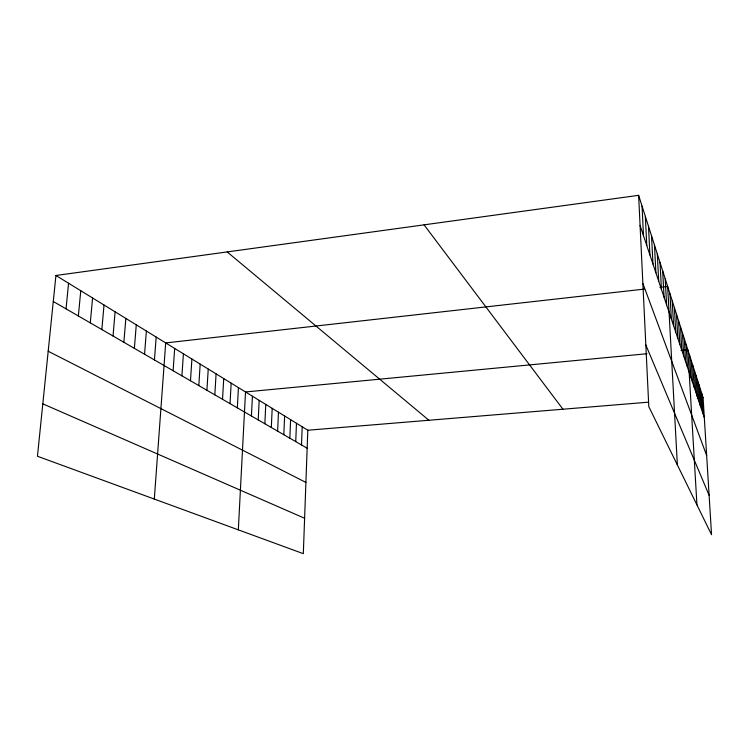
<?xml version="1.0" encoding="UTF-8"?>
<svg xmlns="http://www.w3.org/2000/svg" width="749" height="749" viewBox="0 0 749 749"><rect width="100%" height="100%" fill="white"/><g stroke="black" fill="none" stroke-linecap="round" stroke-linejoin="round"><path stroke-width="1.12" d="M55.941 275.482L307.802 430.226L303.326 553.67L37.45 456.253L55.941 275.482L638.625 195.33L703.086 397.672L711.55 534.72L648.803 406.641L638.625 195.33M301.51 444.953L302.193 426.78M295.743 441.62L296.464 423.26M289.844 438.212L290.603 419.665M283.815 434.729L284.601 415.976M277.645 431.162L278.469 412.203M271.325 427.51L272.187 408.345M264.856 423.765L265.764 404.394M258.227 419.936L259.173 400.35M251.43 416.013L252.432 396.212M238.332 529.861L245.522 391.961L647.024 353.725M237.339 407.868L238.435 387.608M230.027 403.636L231.169 383.151M222.528 399.301L223.726 378.573M214.823 394.854L216.077 373.873M206.921 390.285L208.231 369.051M198.813 385.595L200.18 364.108M190.471 380.773L191.913 359.024M181.904 375.829L183.411 353.809M173.103 370.736L174.676 348.435M154.313 499.077L165.698 342.92L644.243 289.105M154.453 359.96L156.176 337.069M144.557 354.24L146.373 331.049M134.371 348.351L136.271 324.841M123.866 342.274L125.851 318.437M113.024 336.011L115.112 311.846M101.845 329.551L104.027 305.03M90.292 322.875L92.586 298.008M78.364 315.975L80.77 290.743M66.034 308.85L68.562 283.244M659.888 287.344L667.659 286.474L677.377 464.979M681 350.495L687.844 349.839L696.944 504.91M307.802 430.226L648.475 402.176M697.338 398.15L703.086 397.672M42.815 403.851L304.609 518.271M48.189 351.244L305.901 482.422M53.282 301.482L307.146 448.211M227.19 251.926L428.896 420.255M424.065 224.85L562.939 409.216M645.835 345.008L709.116 495.323M642.867 283.45L706.653 455.504M640.077 225.496L704.313 417.586M701.729 393.431L702.974 413.56M700.343 389.068L701.588 409.441M698.92 384.602L700.175 405.209M697.459 380.024L698.723 400.865M695.961 375.324L697.235 396.418M694.426 370.493L695.709 391.839M692.853 365.54L694.136 387.149M691.224 360.447L692.525 382.327M689.557 355.213L690.868 377.365M686.084 344.315L687.413 367.029M684.277 338.623L685.607 361.636M682.414 332.771L683.753 356.093M680.485 326.742L681.843 350.373M678.51 320.535L679.867 344.484M676.478 314.14L677.845 338.417M674.372 307.539L675.748 332.153M672.209 300.742L673.585 325.703M669.971 293.72L671.357 319.037M665.206 278.75L666.61 304.824M662.659 270.764L664.073 297.241M660.019 262.496L661.442 289.386M657.294 253.939L658.717 281.25M654.467 245.063L655.899 272.805M651.536 235.851L652.969 264.051M648.494 226.301L649.935 254.969M645.329 216.377L646.78 245.522M642.043 206.059L643.494 235.71"/></g></svg>
